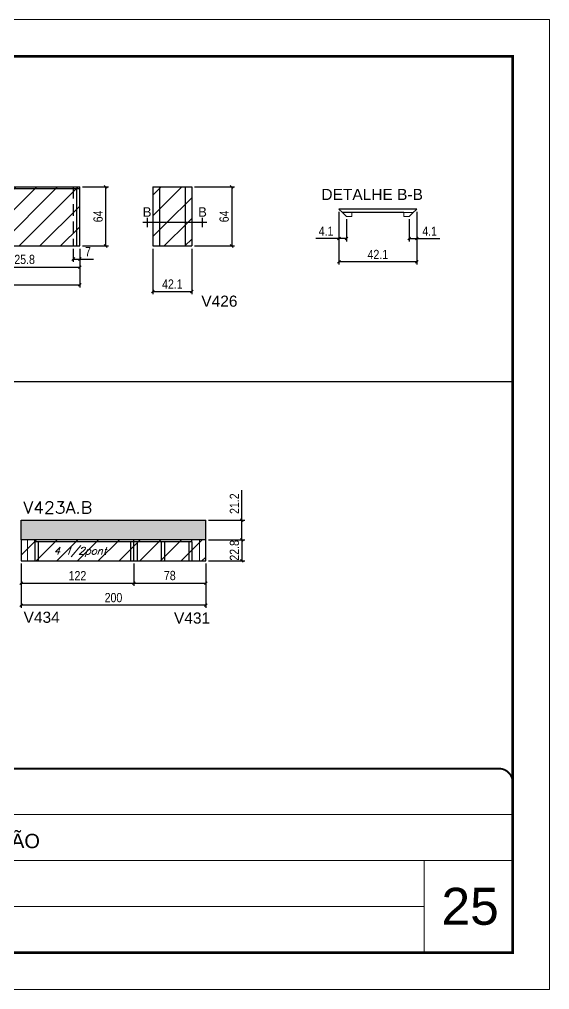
# Model space of a CAD drawing. Extents: x 137137 to 143418, y 10464 to 34486.
# Drawn here: x 138048 to 138622, y 26544 to 27594 of the extents above; entities that cross this region are included whole.
import ezdxf
from ezdxf.enums import TextEntityAlignment as Align

# ---------------------------------------------------------------- set-up
doc = ezdxf.new("R2010")
doc.units = 0
for name, pattern in [('CONTINUO', [0]), ('DASHED', [0.75, 0.5, -0.25]), ('HIDDEN', [0.375, 0.25, -0.125])]:
    doc.linetypes.add(name, pattern=pattern)
for name, color, linetype in [('5', 5, 'Continuous'), ('COTA', 241, 'Continuous'), ('detalhes', 4, 'Continuous'), ('Painéis', 200, 'Continuous'), ('Reaproveitamento', 251, 'Continuous'), ('SARR_2.2x7', 40, 'Continuous'), ('SARR_3.5x7', 81, 'Continuous'), ('texto', 7, 'Continuous')]:
    doc.layers.add(name, color=color, linetype=linetype)
for name, color, linetype, lineweight in [('CARIMBO', 255, 'Continuous', 9), ('Folhas', 255, 'Continuous', 9), ('Sarr 2.2x7', 40, 'Continuous', 9), ('SARRAFO DE PRESSAO', 251, 'DASHED', 9), ('Texto Seção', 7, 'Continuous', 15)]:
    doc.layers.add(name, color=color, linetype=linetype, lineweight=lineweight)
doc.styles.add('ARIAL', font='arial.ttf')
doc.styles.add('COTA TECNICA', font='techl___.ttf', dxfattribs={"height": 10})
doc.styles.add('REGUA-120', font='ROMANS.shx', dxfattribs={"height": 15})
doc.styles.add('Romans', font='romans.shx')
doc.styles.get("Standard").update_dxf_attribs({"font": 'arial.ttf'})
doc.dimstyles.new('PAINEL', dxfattribs={"dimtxt": 10, "dimasz": 3, "dimexe": 3, "dimexo": 3, "dimgap": 3, "dimtad": 1, "dimdec": 1, "dimzin": 12, "dimdsep": 46, "dimtxsty": 'COTA TECNICA', "dimblk1": 'OBLIQUE', "dimblk2": 'OBLIQUE', "dimsah": 1, "dimcen": 0.9, "dimclrd": 4, "dimclre": 4, "dimclrt": 240, "dimadec": 1, "dimazin": 3, "dimtfac": 1, "dimtdec": 1, "dimtmove": 0, "dimatfit": 3, "dimfxl": 1, "dimtolj": 1, "dimtzin": 12, "dimarcsym": 0})
pattern_1 = [(45, (-4768.5, -1148.575), (-11.2253202, 11.2253202), [])]

# ---------------------------------------------------------------- blocks, each defined once
blk = doc.blocks.new('9999999999')
at = {"color": 30, "linetype": 'CONTINUO'}
for p, q in [((98564.6, 34379.6), (99584, 34379.6)), ((98564.6, 34329.8), (99488, 34329.8)), ((99584, 34329.8), (99488, 34329.8)), ((99488, 34329.8), (99488, 34230.2)), ((98564.6, 34280), (99488, 34280))]:
    blk.add_line(p, q, dxfattribs=at)
at = {"color": 30, "linetype": 'CONTINUO', "const_width": 2}
blk.add_lwpolyline([(99584, 34230.2), (99584, 34414.4, 0.414214), (99569, 34429.4), (98229, 34429.4, 0.414214), (98214, 34414.4), (98214, 34245.2, 0.414214), (98229, 34230.2), (99584, 34230.2)], format="xyb", dxfattribs=at)
at = {"layer": 'Folhas'}
blk.add_lwpolyline([(98139, 34190.2), (99624, 34190.2), (99624, 35240.2), (98139, 35240.2)], close=True, dxfattribs=at)
at = {"layer": 'Folhas', "color": 30, "const_width": 3}
blk.add_lwpolyline([(98214, 34230.2), (99584, 34230.2), (99584, 35200.2), (98214, 35200.2)], close=True, dxfattribs=at)
at = {"color": 7, "linetype": 'Continuous', "ltscale": 5, "style": 'ARIAL'}
blk.add_text('HOSPITAL ASSUNÇÃO', height=15.483, dxfattribs=at).set_placement((98837.7, 34343.3))
blk = doc.blocks.new('_Oblique')
at = {"color": 0, "linetype": 'ByBlock', "lineweight": -2}
blk.add_line((-0.5, -0.5), (0.5, 0.5), dxfattribs=at)
blk = doc.blocks.new('*D520')
at = {"layer": 'COTA', "color": 4, "lineweight": -2, "ltscale": 25, "transparency": 16777216}
for p, q in [((138116.5, 27413.1), (138144.5, 27413.1)), ((138141.5, 27413.1), (138141.5, 27349.1)), ((138116.5, 27349.1), (138144.5, 27349.1))]:
    blk.add_line(p, q, dxfattribs=at)
at = {"layer": 'Defpoints', "color": 0, "ltscale": 25, "transparency": 16777216}
for p in [(138113.5, 27413.1), (138113.5, 27349.1), (138141.5, 27349.1)]:
    blk.add_point(p, dxfattribs=at)
at = {"layer": 'COTA', "color": 4, "lineweight": -2, "ltscale": 25, "transparency": 16777216, "xscale": 3, "yscale": 3, "zscale": 3}
for p, rotation in [((138141.5, 27413.1), 90), ((138141.5, 27349.1), 270)]:
    blk.add_blockref('_Oblique', p, dxfattribs=dict(at, rotation=rotation))
at = {"layer": 'COTA', "color": 240, "ltscale": 25, "transparency": 16777216, "insert": (138133.4, 27381.1), "char_height": 10, "attachment_point": 5, "rotation": 90, "style": 'COTA TECNICA'}
blk.add_mtext('\\A1;64', dxfattribs=at)
blk = doc.blocks.new('*D518')
at = {"layer": 'COTA', "color": 4, "lineweight": -2, "ltscale": 25, "transparency": 16777216}
for p, q in [((137865.7, 27346.1), (137865.7, 27304.1)), ((138113.5, 27346.1), (138113.5, 27304.1)), ((137865.7, 27307.1), (138113.5, 27307.1))]:
    blk.add_line(p, q, dxfattribs=at)
at = {"layer": 'Defpoints', "color": 0, "ltscale": 25, "transparency": 16777216}
for p in [(137865.7, 27349.1), (138113.5, 27349.1), (138113.5, 27307.1)]:
    blk.add_point(p, dxfattribs=at)
at = {"layer": 'COTA', "color": 4, "lineweight": -2, "ltscale": 25, "transparency": 16777216, "xscale": 3, "yscale": 3, "zscale": 3, "rotation": 180}
blk.add_blockref('_Oblique', (137865.7, 27307.1), dxfattribs=at)
at = {"layer": 'COTA', "color": 4, "lineweight": -2, "ltscale": 25, "transparency": 16777216, "xscale": 3, "yscale": 3, "zscale": 3}
blk.add_blockref('_Oblique', (138113.5, 27307.1), dxfattribs=at)
at = {"layer": 'COTA', "color": 240, "ltscale": 25, "transparency": 16777216, "insert": (137989.6, 27315.2), "char_height": 10, "attachment_point": 5, "style": 'COTA TECNICA'}
blk.add_mtext('\\A1;247.8', dxfattribs=at)
blk = doc.blocks.new('*D862')
at = {"layer": 'COTA', "color": 4, "linetype": 'ByBlock', "lineweight": -2, "transparency": 16777216}
for p, q in [((138050, 27005.3), (138050, 26957.4)), ((138250, 27005.3), (138250, 26957.4)), ((138250, 26960.4), (138050, 26960.4))]:
    blk.add_line(p, q, dxfattribs=at)
at = {"layer": 'Defpoints', "color": 0, "linetype": 'ByBlock', "transparency": 16777216}
for p in [(138050, 27008.3), (138250, 27008.3), (138050, 26960.4)]:
    blk.add_point(p, dxfattribs=at)
at = {"layer": 'COTA', "color": 4, "linetype": 'ByBlock', "lineweight": -2, "transparency": 16777216, "xscale": 3, "yscale": 3, "zscale": 3, "rotation": 180}
blk.add_blockref('_Oblique', (138050, 26960.4), dxfattribs=at)
at = {"layer": 'COTA', "color": 4, "linetype": 'ByBlock', "lineweight": -2, "transparency": 16777216, "xscale": 3, "yscale": 3, "zscale": 3}
blk.add_blockref('_Oblique', (138250, 26960.4), dxfattribs=at)
at = {"layer": 'COTA', "color": 240, "linetype": 'ByBlock', "transparency": 16777216, "insert": (138150, 26968.5), "char_height": 10, "attachment_point": 5, "style": 'COTA TECNICA'}
blk.add_mtext('\\A1;200', dxfattribs=at)
blk = doc.blocks.new('*D863')
at = {"layer": 'COTA', "color": 4, "linetype": 'ByBlock', "lineweight": -2, "transparency": 16777216}
for p, q in [((138253, 27031.1), (138292.1, 27031.1)), ((138289.1, 27031.1), (138289.1, 27008.3)), ((138253, 27008.3), (138292.1, 27008.3))]:
    blk.add_line(p, q, dxfattribs=at)
at = {"layer": 'Defpoints', "color": 0, "linetype": 'ByBlock', "transparency": 16777216}
for p in [(138250, 27031.1), (138250, 27008.3), (138289.1, 27008.3)]:
    blk.add_point(p, dxfattribs=at)
at = {"layer": 'COTA', "color": 4, "linetype": 'ByBlock', "lineweight": -2, "transparency": 16777216, "xscale": 3, "yscale": 3, "zscale": 3}
for p, rotation in [((138289.1, 27031.1), 90), ((138289.1, 27008.3), 270)]:
    blk.add_blockref('_Oblique', p, dxfattribs=dict(at, rotation=rotation))
at = {"layer": 'COTA', "color": 240, "linetype": 'ByBlock', "transparency": 16777216, "insert": (138281, 27019.7), "char_height": 10, "attachment_point": 5, "rotation": 90, "style": 'COTA TECNICA'}
blk.add_mtext('\\A1;22.8', dxfattribs=at)
blk = doc.blocks.new('*D864')
at = {"layer": 'COTA', "color": 4, "linetype": 'ByBlock', "lineweight": -2, "transparency": 16777216}
for p, q in [((138050, 27005.3), (138050, 26981.3)), ((138172, 27005.3), (138172, 26981.3)), ((138050, 26984.3), (138172, 26984.3))]:
    blk.add_line(p, q, dxfattribs=at)
at = {"layer": 'Defpoints', "color": 0, "linetype": 'ByBlock', "transparency": 16777216}
for p in [(138050, 27008.3), (138172, 27008.3), (138172, 26984.3)]:
    blk.add_point(p, dxfattribs=at)
at = {"layer": 'COTA', "color": 4, "linetype": 'ByBlock', "lineweight": -2, "transparency": 16777216, "xscale": 3, "yscale": 3, "zscale": 3, "rotation": 180}
blk.add_blockref('_Oblique', (138050, 26984.3), dxfattribs=at)
at = {"layer": 'COTA', "color": 4, "linetype": 'ByBlock', "lineweight": -2, "transparency": 16777216, "xscale": 3, "yscale": 3, "zscale": 3}
blk.add_blockref('_Oblique', (138172, 26984.3), dxfattribs=at)
at = {"layer": 'COTA', "color": 240, "linetype": 'ByBlock', "transparency": 16777216, "insert": (138111, 26992.3), "char_height": 10, "attachment_point": 5, "style": 'COTA TECNICA'}
blk.add_mtext('\\A1;122', dxfattribs=at)
blk = doc.blocks.new('*D865')
at = {"layer": 'COTA', "color": 4, "linetype": 'ByBlock', "lineweight": -2, "transparency": 16777216}
for p, q in [((138172, 27005.3), (138172, 26981.3)), ((138250, 27005.3), (138250, 26981.3)), ((138172, 26984.3), (138250, 26984.3))]:
    blk.add_line(p, q, dxfattribs=at)
at = {"layer": 'Defpoints', "color": 0, "linetype": 'ByBlock', "transparency": 16777216}
for p in [(138172, 27008.3), (138250, 27008.3), (138250, 26984.3)]:
    blk.add_point(p, dxfattribs=at)
at = {"layer": 'COTA', "color": 4, "linetype": 'ByBlock', "lineweight": -2, "transparency": 16777216, "xscale": 3, "yscale": 3, "zscale": 3, "rotation": 180}
blk.add_blockref('_Oblique', (138172, 26984.3), dxfattribs=at)
at = {"layer": 'COTA', "color": 4, "linetype": 'ByBlock', "lineweight": -2, "transparency": 16777216, "xscale": 3, "yscale": 3, "zscale": 3}
blk.add_blockref('_Oblique', (138250, 26984.3), dxfattribs=at)
at = {"layer": 'COTA', "color": 240, "linetype": 'ByBlock', "transparency": 16777216, "insert": (138211, 26992.4), "char_height": 10, "attachment_point": 5, "style": 'COTA TECNICA'}
blk.add_mtext('\\A1;78', dxfattribs=at)
blk = doc.blocks.new('*D894')
at = {"layer": 'COTA', "color": 4, "linetype": 'ByBlock', "lineweight": -2, "transparency": 16777216}
for p, q in [((138478.4, 27386), (138478.4, 27354.1)), ((138470.2, 27378), (138470.2, 27354.1)), ((138470.2, 27357.1), (138478.4, 27357.1)), ((138478.4, 27357.1), (138503.3, 27357.1))]:
    blk.add_line(p, q, dxfattribs=at)
at = {"layer": 'Defpoints', "color": 0, "linetype": 'ByBlock', "transparency": 16777216}
for p in [(138478.4, 27389), (138470.2, 27381), (138478.4, 27357.1)]:
    blk.add_point(p, dxfattribs=at)
at = {"layer": 'COTA', "color": 4, "linetype": 'ByBlock', "lineweight": -2, "transparency": 16777216, "xscale": 3, "yscale": 3, "zscale": 3, "rotation": 180}
blk.add_blockref('_Oblique', (138470.2, 27357.1), dxfattribs=at)
at = {"layer": 'COTA', "color": 4, "linetype": 'ByBlock', "lineweight": -2, "transparency": 16777216, "xscale": 3, "yscale": 3, "zscale": 3}
blk.add_blockref('_Oblique', (138478.4, 27357.1), dxfattribs=at)
at = {"layer": 'COTA', "color": 240, "linetype": 'ByBlock', "transparency": 16777216, "insert": (138492.4, 27365.1), "char_height": 10, "attachment_point": 5, "style": 'COTA TECNICA'}
blk.add_mtext('\\A1;4.1', dxfattribs=at)
blk = doc.blocks.new('*D895')
at = {"layer": 'COTA', "color": 4, "linetype": 'ByBlock', "lineweight": -2, "transparency": 16777216}
for p, q in [((138394.2, 27386), (138394.2, 27354.1)), ((138402.4, 27378), (138402.4, 27354.1)), ((138394.2, 27357.1), (138369.2, 27357.1)), ((138402.4, 27357.1), (138394.2, 27357.1))]:
    blk.add_line(p, q, dxfattribs=at)
at = {"layer": 'Defpoints', "color": 0, "linetype": 'ByBlock', "transparency": 16777216}
for p in [(138394.2, 27389), (138402.4, 27381), (138394.2, 27357.1)]:
    blk.add_point(p, dxfattribs=at)
at = {"layer": 'COTA', "color": 4, "linetype": 'ByBlock', "lineweight": -2, "transparency": 16777216, "xscale": 3, "yscale": 3, "zscale": 3, "rotation": 180}
blk.add_blockref('_Oblique', (138394.2, 27357.1), dxfattribs=at)
at = {"layer": 'COTA', "color": 4, "linetype": 'ByBlock', "lineweight": -2, "transparency": 16777216, "xscale": 3, "yscale": 3, "zscale": 3}
blk.add_blockref('_Oblique', (138402.4, 27357.1), dxfattribs=at)
at = {"layer": 'COTA', "color": 240, "linetype": 'ByBlock', "transparency": 16777216, "insert": (138380.2, 27365.1), "char_height": 10, "attachment_point": 5, "style": 'COTA TECNICA'}
blk.add_mtext('\\A1;4.1', dxfattribs=at)
blk = doc.blocks.new('*D896')
at = {"layer": 'COTA', "color": 4, "linetype": 'ByBlock', "lineweight": -2, "transparency": 16777216}
for p, q in [((138394.2, 27386), (138394.2, 27328.9)), ((138478.4, 27386), (138478.4, 27328.9)), ((138478.4, 27331.9), (138394.2, 27331.9))]:
    blk.add_line(p, q, dxfattribs=at)
at = {"layer": 'Defpoints', "color": 0, "linetype": 'ByBlock', "transparency": 16777216}
for p in [(138394.2, 27389), (138478.4, 27389), (138394.2, 27331.9)]:
    blk.add_point(p, dxfattribs=at)
at = {"layer": 'COTA', "color": 4, "linetype": 'ByBlock', "lineweight": -2, "transparency": 16777216, "xscale": 3, "yscale": 3, "zscale": 3, "rotation": 180}
blk.add_blockref('_Oblique', (138394.2, 27331.9), dxfattribs=at)
at = {"layer": 'COTA', "color": 4, "linetype": 'ByBlock', "lineweight": -2, "transparency": 16777216, "xscale": 3, "yscale": 3, "zscale": 3}
blk.add_blockref('_Oblique', (138478.4, 27331.9), dxfattribs=at)
at = {"layer": 'COTA', "color": 240, "linetype": 'ByBlock', "transparency": 16777216, "insert": (138436.3, 27339.9), "char_height": 10, "attachment_point": 5, "style": 'COTA TECNICA'}
blk.add_mtext('\\A1;42.1', dxfattribs=at)
blk = doc.blocks.new('*D897')
at = {"layer": 'COTA', "color": 4, "lineweight": -2, "ltscale": 25, "transparency": 16777216}
for p, q in [((138192.7, 27346.1), (138192.7, 27296.9)), ((138234.8, 27346.1), (138234.8, 27296.9)), ((138192.7, 27299.9), (138234.8, 27299.9))]:
    blk.add_line(p, q, dxfattribs=at)
at = {"layer": 'Defpoints', "color": 0, "ltscale": 25, "transparency": 16777216}
for p in [(138192.7, 27349.1), (138234.8, 27349.1), (138234.8, 27299.9)]:
    blk.add_point(p, dxfattribs=at)
at = {"layer": 'COTA', "color": 4, "lineweight": -2, "ltscale": 25, "transparency": 16777216, "xscale": 3, "yscale": 3, "zscale": 3, "rotation": 180}
blk.add_blockref('_Oblique', (138192.7, 27299.9), dxfattribs=at)
at = {"layer": 'COTA', "color": 4, "lineweight": -2, "ltscale": 25, "transparency": 16777216, "xscale": 3, "yscale": 3, "zscale": 3}
blk.add_blockref('_Oblique', (138234.8, 27299.9), dxfattribs=at)
at = {"layer": 'COTA', "color": 240, "ltscale": 25, "transparency": 16777216, "insert": (138213.8, 27307.9), "char_height": 10, "attachment_point": 5, "style": 'COTA TECNICA'}
blk.add_mtext('\\A1;42.1', dxfattribs=at)
blk = doc.blocks.new('*D898')
at = {"layer": 'COTA', "color": 4, "lineweight": -2, "ltscale": 25, "transparency": 16777216}
for p, q in [((138237.8, 27413.1), (138281, 27413.1)), ((138278, 27413.1), (138278, 27349.1)), ((138237.8, 27349.1), (138281, 27349.1))]:
    blk.add_line(p, q, dxfattribs=at)
at = {"layer": 'Defpoints', "color": 0, "ltscale": 25, "transparency": 16777216}
for p in [(138234.8, 27413.1), (138234.8, 27349.1), (138278, 27349.1)]:
    blk.add_point(p, dxfattribs=at)
at = {"layer": 'COTA', "color": 4, "lineweight": -2, "ltscale": 25, "transparency": 16777216, "xscale": 3, "yscale": 3, "zscale": 3}
for p, rotation in [((138278, 27413.1), 90), ((138278, 27349.1), 270)]:
    blk.add_blockref('_Oblique', p, dxfattribs=dict(at, rotation=rotation))
at = {"layer": 'COTA', "color": 240, "ltscale": 25, "transparency": 16777216, "insert": (138269.9, 27381.1), "char_height": 10, "attachment_point": 5, "rotation": 90, "style": 'COTA TECNICA'}
blk.add_mtext('\\A1;64', dxfattribs=at)
blk = doc.blocks.new('*D900')
at = {"layer": 'COTA', "color": 4, "lineweight": -2, "ltscale": 25, "transparency": 16777216}
for p, q in [((137987.7, 27346.1), (137987.7, 27323.3)), ((138113.5, 27346.1), (138113.5, 27323.3)), ((137987.7, 27326.3), (138113.5, 27326.3))]:
    blk.add_line(p, q, dxfattribs=at)
at = {"layer": 'Defpoints', "color": 0, "ltscale": 25, "transparency": 16777216}
for p in [(137987.7, 27349.1), (138113.5, 27349.1), (138113.5, 27326.3)]:
    blk.add_point(p, dxfattribs=at)
at = {"layer": 'COTA', "color": 4, "lineweight": -2, "ltscale": 25, "transparency": 16777216, "xscale": 3, "yscale": 3, "zscale": 3, "rotation": 180}
blk.add_blockref('_Oblique', (137987.7, 27326.3), dxfattribs=at)
at = {"layer": 'COTA', "color": 4, "lineweight": -2, "ltscale": 25, "transparency": 16777216, "xscale": 3, "yscale": 3, "zscale": 3}
blk.add_blockref('_Oblique', (138113.5, 27326.3), dxfattribs=at)
at = {"layer": 'COTA', "color": 240, "ltscale": 25, "transparency": 16777216, "insert": (138050.6, 27334.5), "char_height": 10, "attachment_point": 5, "style": 'COTA TECNICA'}
blk.add_mtext('\\A1;125.8', dxfattribs=at)
blk = doc.blocks.new('*D901')
at = {"layer": 'COTA', "color": 4, "lineweight": -2, "ltscale": 25, "transparency": 16777216}
for p, q in [((138106.5, 27346.1), (138106.5, 27332)), ((138113.5, 27346.1), (138113.5, 27332)), ((138106.5, 27335), (138113.5, 27335)), ((138113.5, 27335), (138128.3, 27335))]:
    blk.add_line(p, q, dxfattribs=at)
at = {"layer": 'Defpoints', "color": 0, "ltscale": 25, "transparency": 16777216}
for p in [(138106.5, 27349.1), (138113.5, 27349.1), (138113.5, 27335)]:
    blk.add_point(p, dxfattribs=at)
at = {"layer": 'COTA', "color": 4, "lineweight": -2, "ltscale": 25, "transparency": 16777216, "xscale": 3, "yscale": 3, "zscale": 3, "rotation": 180}
blk.add_blockref('_Oblique', (138106.5, 27335), dxfattribs=at)
at = {"layer": 'COTA', "color": 4, "lineweight": -2, "ltscale": 25, "transparency": 16777216, "xscale": 3, "yscale": 3, "zscale": 3}
blk.add_blockref('_Oblique', (138113.5, 27335), dxfattribs=at)
at = {"layer": 'COTA', "color": 240, "ltscale": 25, "transparency": 16777216, "insert": (138122.4, 27343), "char_height": 10, "attachment_point": 5, "style": 'COTA TECNICA'}
blk.add_mtext('\\A1;7', dxfattribs=at)
blk = doc.blocks.new('*D1064')
at = {"layer": 'COTA', "color": 4, "lineweight": -2, "ltscale": 25, "transparency": 16777216}
for p, q in [((138289.1, 27052.3), (138289.1, 27085)), ((138253, 27052.3), (138292.1, 27052.3)), ((138289.1, 27031.1), (138289.1, 27052.3)), ((138253, 27031.1), (138292.1, 27031.1))]:
    blk.add_line(p, q, dxfattribs=at)
at = {"layer": 'Defpoints', "color": 0, "ltscale": 25, "transparency": 16777216}
for p in [(138250, 27052.3), (138289.1, 27052.3), (138250, 27031.1)]:
    blk.add_point(p, dxfattribs=at)
at = {"layer": 'COTA', "color": 4, "lineweight": -2, "ltscale": 25, "transparency": 16777216, "xscale": 3, "yscale": 3, "zscale": 3}
for p, rotation in [((138289.1, 27052.3), 90), ((138289.1, 27031.1), 270)]:
    blk.add_blockref('_Oblique', p, dxfattribs=dict(at, rotation=rotation))
at = {"layer": 'COTA', "color": 240, "ltscale": 25, "transparency": 16777216, "insert": (138281, 27070.2), "char_height": 10, "attachment_point": 5, "rotation": 90, "style": 'COTA TECNICA'}
blk.add_mtext('\\A1;21.2', dxfattribs=at)

msp = doc.modelspace()

# ---------------------------------------------------------------- hatches: boundary and pattern name
at = {"layer": 'COTA', "linetype": 'ByBlock'}
h = msp.add_hatch(dxfattribs=at)
h.set_pattern_fill('AR-CONC', color=256, scale=0.03)
h.set_pattern_definition([(50, (-4768.5, -1148.575), (5.46554007, -0.47817257), [0.5715, -6.2865]), (355, (-4768.5, -1148.575), (-1.05730264, 5.73170536), [0.4572, -5.02921753]), (100.4514447, (-4768.0445, -1148.615), (4.40823741, 5.25353256), [0.48570026, -5.34270734]), (46.1842, (-4768.5, -1147.051), (8.13237123, -1.26126984), [0.85725, -9.42975]), (96.6355576, (-4767.822, -1147.156), (7.122124, 7.42278374), [0.7285507, -8.01406824]), (351.184151, (-4768.5, -1147.051), (7.122124, 7.42278374), [0.685799, -7.54379196]), (21, (-4767.738, -1147.432), (4.54843174, -3.06795595), [0.5715, -6.2865]), (326, (-4767.738, -1147.432), (1.85406085, 5.52563898), [0.4572, -5.0292]), (71.451445, (-4767.359, -1147.688), (6.40249258, 2.45768307), [0.48570026, -5.34269813]), (37.5, (-4768.5, -1148.5751), (0.092658098, 2.536651166), [0, -4.96824, 0, -5.1054, 0, -5.04825]), (7.5, (-4768.5, -1148.575), (2.004589875, 3.005417245), [0, -2.91084, 0, -4.85394, 0, -1.92405]), (327.5, (-4770.1993, -1148.5751), (4.067717855, -0.17186232), [0, -1.905, 0, -5.9436, 0, -7.8867]), (317.5, (-4770.9613, -1148.575), (4.44387544, 0.76279473), [0, -2.4765, 0, -3.94716, 0, -5.6007])])
h.paths.add_polyline_path([(138050.03, 27052.29), (138050.03, 27031.09), (138250.03, 27031.09), (138250.03, 27052.29)])
at = {"layer": 'Reaproveitamento', "ltscale": 25}
h = msp.add_hatch(dxfattribs=at)
h.set_pattern_fill('ANSI31', color=256, scale=5)
h.set_pattern_definition(pattern_1)
h.paths.add_polyline_path([(138113.54, 27413.09), (137987.74, 27413.09), (137987.74, 27349.09), (138113.54, 27349.09)])
h = msp.add_hatch(dxfattribs=at)
h.set_pattern_fill('ANSI31', color=256, scale=5)
h.set_pattern_definition(pattern_1)
h.paths.add_polyline_path([(138192.72, 27413.09), (138192.72, 27374.49), (138234.82, 27374.49), (138234.82, 27413.09)])
h = msp.add_hatch(dxfattribs=at)
h.set_pattern_fill('ANSI31', color=256, scale=5)
h.set_pattern_definition(pattern_1)
h.paths.add_polyline_path([(138192.72, 27349.09), (138234.82, 27349.09), (138234.82, 27374.49), (138192.72, 27374.49)])
h = msp.add_hatch(dxfattribs=at)
h.set_pattern_fill('ANSI31', color=256, scale=5)
h.set_pattern_definition(pattern_1)
h.paths.add_polyline_path([(138172.03, 27031.09), (138050.03, 27031.09), (138050.03, 27008.29), (138172.03, 27008.29)])
h.paths.add_polyline_path([(138077.25, 27009.98), (138144.87, 27009.98), (138150.37, 27025.95), (138082.75, 27025.95)], flags=24)
h = msp.add_hatch(dxfattribs=at)
h.set_pattern_fill('ANSI31', color=256, scale=5)
h.set_pattern_definition(pattern_1)
h.paths.add_polyline_path([(138250.03, 27031.09), (138172.03, 27031.09), (138172.03, 27008.29), (138250.03, 27008.29)])

# ---------------------------------------------------------------- linework, layer by layer
at = {"layer": 'COTA', "linetype": 'ByBlock'}
for p, q in [((137212.29, 27202.58), (138582.29, 27202.58)), ((138050.03, 27031.09), (138050.03, 27052.29)), ((138050.03, 27052.29), (138250.03, 27052.29)), ((138250.03, 27031.09), (138250.03, 27052.29))]:
    msp.add_line(p, q, dxfattribs=at)
at = {"layer": 'detalhes'}
for p, q in [((138251.22, 27374.49), (138181.63, 27374.49)), ((138186.63, 27379.49), (138186.63, 27369.49)), ((138246.22, 27379.49), (138246.22, 27369.49))]:
    msp.add_line(p, q, dxfattribs=at)
at = {"layer": 'Painéis'}
for p, q in [((137377.74, 27413.09), (138113.54, 27413.09)), ((138394.18, 27388.96), (138397.87, 27385.36)), ((138478.38, 27388.96), (138394.18, 27388.96)), ((138478.38, 27388.96), (138474.29, 27384.96)), ((137377.74, 27349.09), (138113.54, 27349.09))]:
    msp.add_line(p, q, dxfattribs=at)
at = {"layer": 'Painéis', "ltscale": 25}
for p, q in [((138113.54, 27349.09), (138113.54, 27413.09)), ((138192.72, 27413.09), (138234.82, 27413.09)), ((138192.72, 27413.09), (138192.72, 27349.09)), ((138234.82, 27413.09), (138234.82, 27349.09)), ((138192.72, 27349.09), (138234.82, 27349.09))]:
    msp.add_line(p, q, dxfattribs=at)
at = {"layer": 'Painéis', "linetype": 'ByBlock'}
msp.add_line((138172.03, 27008.29), (138172.03, 27031.09), dxfattribs=at)
at = {"layer": 'Painéis'}
msp.add_lwpolyline([(138474.29, 27384.96), (138464.38, 27385.36), (138416.18, 27385.36), (138408.18, 27385.36), (138397.87, 27385.36)], dxfattribs=at)
at = {"layer": 'Painéis', "linetype": 'ByBlock'}
msp.add_lwpolyline([(138050.03, 27008.29), (138250.03, 27008.29), (138250.03, 27031.09), (138050.03, 27031.09)], close=True, dxfattribs=at)
at = {"layer": 'Sarr 2.2x7'}
for p, q in [((138397.87, 27385.36), (138402.38, 27380.96)), ((138408.18, 27380.96), (138408.18, 27385.36)), ((138464.38, 27380.96), (138464.38, 27385.36)), ((138474.29, 27384.96), (138470.19, 27380.96)), ((138402.38, 27380.96), (138408.18, 27380.96)), ((138470.19, 27380.96), (138464.38, 27380.96)), ((138057.03, 27008.29), (138057.03, 27031.09)), ((138243.03, 27031.09), (138243.03, 27008.29))]:
    msp.add_line(p, q, dxfattribs=at)
at = {"layer": 'SARR_2.2x7', "linetype": 'Continuous'}
for p, q in [((138113.54, 27410.89), (137621.74, 27410.89)), ((138199.72, 27413.09), (138199.72, 27349.09)), ((138227.82, 27413.09), (138227.82, 27349.09)), ((138065.03, 27028.89), (138065.03, 27031.09)), ((138172.03, 27028.89), (138065.03, 27028.89)), ((138235.03, 27028.89), (138172.03, 27028.89)), ((138235.03, 27028.89), (138235.03, 27031.09))]:
    msp.add_line(p, q, dxfattribs=at)
at = {"layer": 'SARR_2.2x7', "linetype": 'HIDDEN', "ltscale": 50}
msp.add_line((138106.54, 27413.09), (138106.54, 27349.09), dxfattribs=at)
at = {"layer": 'SARR_3.5x7'}
for p, q in [((138110.04, 27410.89), (138110.04, 27349.09)), ((138065.03, 27028.89), (138065.03, 27008.29)), ((138068.53, 27028.89), (138068.53, 27008.29)), ((138168.53, 27028.89), (138168.53, 27008.29)), ((138175.53, 27028.89), (138175.53, 27008.29)), ((138201.78, 27028.89), (138201.78, 27008.29)), ((138205.28, 27028.89), (138205.28, 27008.29)), ((138231.53, 27028.89), (138231.53, 27008.29)), ((138235.03, 27028.89), (138235.03, 27008.29))]:
    msp.add_line(p, q, dxfattribs=at)

# ---------------------------------------------------------------- block references
at = {"layer": 'SARRAFO DE PRESSAO', "color": 6, "linetype": 'ByBlock'}
msp.add_blockref('9999999999', (38998.31, -7645.88), dxfattribs=at)

# ---------------------------------------------------------------- texts
at = {"layer": '5', "color": 7, "linetype": 'Continuous'}
msp.add_text('DETALHE B-B', height=12, rotation=359.99996, dxfattribs=at).set_placement((138375.18, 27398.87))
at = {"layer": '5', "linetype": 'Continuous'}
for s, p in [('V426', (138245.15, 27283.4)), ('V434', (138052.69, 26941.27)), ('V431', (138215.57, 26940.46))]:
    msp.add_text(s, height=12, rotation=0.00004, dxfattribs=at).set_placement(p)
at = {"layer": 'CARIMBO', "style": 'ARIAL'}
msp.add_text('25', height=40, dxfattribs=at).set_placement((138505.15, 26614.47))
at = {"layer": 'detalhes', "color": 0, "linetype": 'Continuous', "style": 'ARIAL'}
for p in [(138186.43, 27385.9), (138246.41, 27385.9)]:
    msp.add_text('B', height=10.22, dxfattribs=at).set_placement(p, align=Align.MIDDLE_CENTER)
at = {"layer": 'texto', "color": 2, "insert": (138113.81, 27017.97), "char_height": 8, "attachment_point": 5, "style": 'Romans'}
msp.add_mtext('{\\Q19;\\C256;4 1/2pont}', dxfattribs=at)
at = {"layer": 'Texto Seção', "style": 'REGUA-120', "width": 1.05}
msp.add_text('V423A.B', height=13, dxfattribs=at).set_placement((138052.53, 27059.59))

# ---------------------------------------------------------------- dimensions: what is measured, and where the dimension line sits
at = {"layer": 'COTA', "ltscale": 25}
for base, p1, p2, picture, middle in [((138141.53, 27349.09), (138113.54, 27413.09), (138113.54, 27349.09), '*D520', (138133.43, 27381.09)), ((138278.04, 27349.09), (138234.82, 27413.09), (138234.82, 27349.09), '*D898', (138269.94, 27381.09)), ((138289.1, 27052.29), (138250.03, 27031.09), (138250.03, 27052.29), '*D1064', (138281.04, 27070.16))]:
    dim = msp.add_linear_dim(base=base, p1=p1, p2=p2, angle=90, dimstyle='PAINEL', dxfattribs=at)
    dim.commit()
    dim.dimension.update_dxf_attribs({"geometry": picture, "text_midpoint": middle})
at = {"layer": 'COTA', "linetype": 'ByBlock'}
for base, p1, p2, picture, middle in [((138394.18, 27357.06), (138402.38, 27380.96), (138394.18, 27388.96), '*D895', (138380.22, 27365.13)), ((138478.38, 27357.06), (138470.19, 27380.96), (138478.38, 27388.96), '*D894', (138492.35, 27365.13))]:
    dim = msp.add_linear_dim(base=base, p1=p1, p2=p2, dimstyle='PAINEL', override={"dimlfac": 0.5}, dxfattribs=at)
    dim.commit()
    dim.dimension.update_dxf_attribs({"geometry": picture, "text_midpoint": middle})
dim = msp.add_linear_dim(base=(138394.18, 27331.85), p1=(138478.38, 27388.96), p2=(138394.18, 27388.96), dimstyle='PAINEL', override={"dimlfac": 0.5}, dxfattribs=at)
dim.commit()
dim.dimension.update_dxf_attribs({"geometry": '*D896', "text_midpoint": (138436.28, 27331.85), "dimtype": 160})
at = {"layer": 'COTA', "ltscale": 25}
for base, p1, p2, picture, middle in [((138113.54, 27307.12), (137865.74, 27349.09), (138113.54, 27349.09), '*D518', (137989.64, 27315.21)), ((138113.54, 27334.97), (138106.54, 27349.09), (138113.54, 27349.09), '*D901', (138122.41, 27343.04)), ((138234.82, 27299.86), (138192.72, 27349.09), (138234.82, 27349.09), '*D897', (138213.77, 27307.93))]:
    dim = msp.add_linear_dim(base=base, p1=p1, p2=p2, dimstyle='PAINEL', dxfattribs=at)
    dim.commit()
    dim.dimension.update_dxf_attribs({"geometry": picture, "text_midpoint": middle})
dim = msp.add_linear_dim(base=(138113.54, 27326.34), p1=(137987.74, 27349.09), p2=(138113.54, 27349.09), dimstyle='PAINEL', override={"dimtmove": 1}, dxfattribs=at)
dim.commit()
dim.dimension.update_dxf_attribs({"geometry": '*D900', "text_midpoint": (138050.64, 27334.47)})
at = {"layer": 'COTA', "linetype": 'ByBlock'}
dim = msp.add_linear_dim(base=(138289.1, 27008.29), p1=(138250.03, 27031.09), p2=(138250.03, 27008.29), angle=90, dimstyle='PAINEL', dxfattribs=at)
dim.commit()
dim.dimension.update_dxf_attribs({"geometry": '*D863', "text_midpoint": (138289.1, 27019.69), "dimtype": 160})
dim = msp.add_linear_dim(base=(138050.03, 26960.39), p1=(138250.03, 27008.29), p2=(138050.03, 27008.29), dimstyle='PAINEL', dxfattribs=at)
dim.commit()
dim.dimension.update_dxf_attribs({"geometry": '*D862', "text_midpoint": (138150.03, 26960.39), "dimtype": 160})
for base, p1, p2, picture, middle in [((138172.03, 26984.29), (138050.03, 27008.29), (138172.03, 27008.29), '*D864', (138111.03, 26992.35)), ((138250.03, 26984.29), (138172.03, 27008.29), (138250.03, 27008.29), '*D865', (138211.03, 26992.38))]:
    dim = msp.add_linear_dim(base=base, p1=p1, p2=p2, dimstyle='PAINEL', dxfattribs=at)
    dim.commit()
    dim.dimension.update_dxf_attribs({"geometry": picture, "text_midpoint": middle})

doc.saveas('drawing.dxf')
